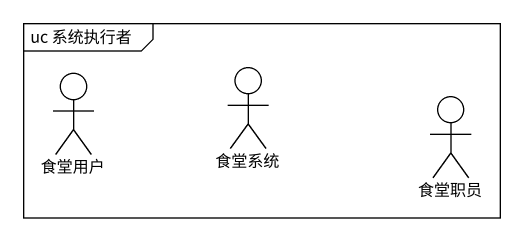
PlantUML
@startuml
mainframe uc 系统执行者
actor 食堂用户
actor 食堂系统
actor 食堂职员
@enduml
